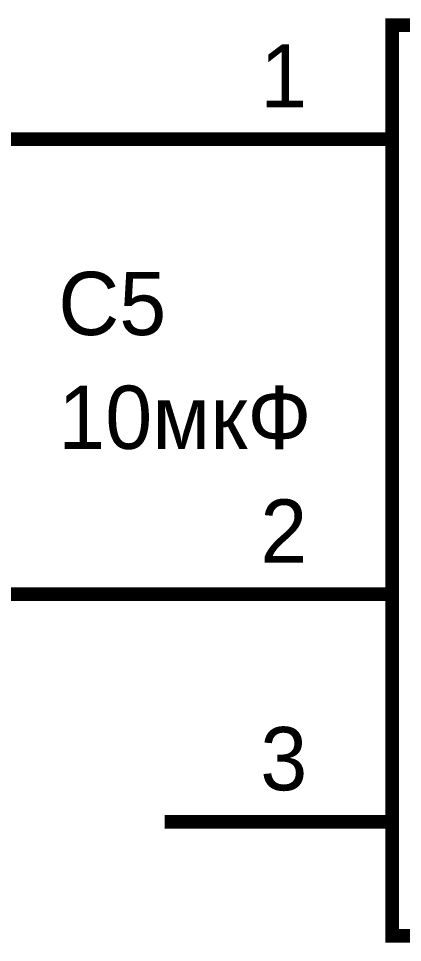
# Model space of a CAD drawing. Extents: x 0 to 594, y 0 to 420.
# Drawn here: x 41.91 to 50.36, y 184.83 to 205.15 of the extents above; entities that cross this region are included whole.
import ezdxf

# ---------------------------------------------------------------- set-up
doc = ezdxf.new("R2010")
doc.units = 0
doc.layers.add('SHEET', color=255, linetype='CONTINUOUS')

msp = doc.modelspace()

# ---------------------------------------------------------------- linework, layer by layer
at = {"layer": 'SHEET', "const_width": 0.3}
msp.add_lwpolyline([(50.131, 204.997), (72.618, 204.997), (72.618, 184.983), (50.131, 184.983), (50.131, 204.997)], close=True, dxfattribs=at)
for points in [[(37.629, 202.495), (45.13, 202.495)], [(50.131, 202.495), (45.13, 202.495)], [(27.644, 192.488), (27.644, 192.488), (37.629, 192.488), (37.629, 192.488), (45.13, 192.488)], [(50.131, 192.488), (45.13, 192.488)], [(50.131, 187.485), (45.13, 187.485)]]:
    msp.add_lwpolyline(points, dxfattribs=at)

# ---------------------------------------------------------------- texts
at = {"layer": 'SHEET'}
for s, height, p in [('1', 1.39, (47.231, 203.19)), ('C5', 1.3898, (42.786, 198.187)), ('10мкФ', 1.3898, (42.786, 195.685)), ('2', 1.39, (47.231, 193.183)), ('3', 1.39, (47.231, 188.18))]:
    msp.add_text(s, height=height, dxfattribs=at).set_placement(p)

doc.saveas('drawing.dxf')
